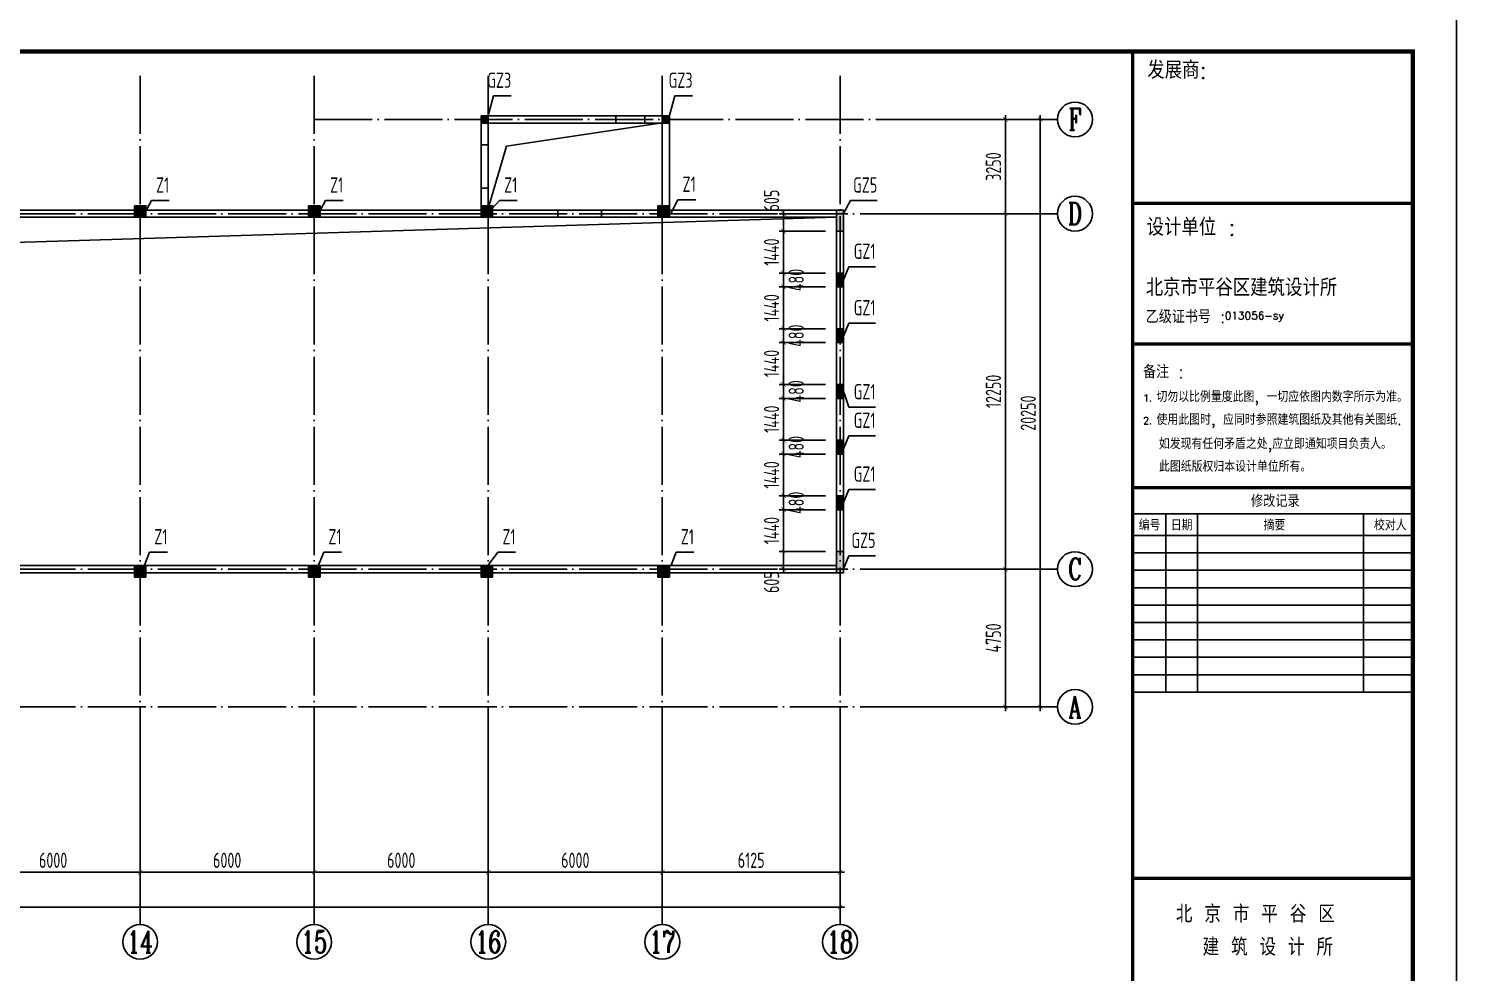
# Model space of a CAD drawing. Extents: x -159214 to 158333, y 7819 to 689505.
# Drawn here: x 109112 to 158333, y 226571 to 259106 of the extents above; entities that cross this region are included whole.
import ezdxf
from ezdxf.enums import TextEntityAlignment as Align

# ---------------------------------------------------------------- set-up
doc = ezdxf.new("R2010")
doc.units = 0
doc.header["$LTSCALE"] = 1000
doc.header["$PDMODE"] = 3
doc.linetypes.add('DASHED', pattern=[0.75, 0.5, -0.25])
doc.linetypes.add('DOTE', pattern=[2.42, 2, -0.2, 0.02, -0.2])
doc.layers.get('0').update_dxf_attribs({"linetype": 'CONTINUOUS'})
doc.layers.get('Defpoints').update_dxf_attribs({"linetype": 'CONTINUOUS'})
for name, color, linetype in [('d-一层结构平面', 4, 'CONTINUOUS'), ('d-轴线', 7, 'CONTINUOUS'), ('MOUNT', 3, 'CONTINUOUS'), ('PUB_DWGN', 7, 'CONTINUOUS'), ('PUB_TEXT', 7, 'CONTINUOUS'), ('PUB_TITLE', 4, 'CONTINUOUS'), ('邓-AXIS', 1, 'DOTE'), ('邓-AXIS_DIM', 3, 'CONTINUOUS'), ('邓-AXIS_NUM', 7, 'CONTINUOUS'), ('邓-BEAM_BR', 4, 'DASHED'), ('邓-BEAM_WA', 4, 'DASHED'), ('邓-COLU', 7, 'CONTINUOUS'), ('邓-COLU_HATCH', 8, 'CONTINUOUS'), ('邓-DIM', 3, 'CONTINUOUS'), ('邓-TEXT', 7, 'CONTINUOUS'), ('邓-WALL', 2, 'CONTINUOUS'), ('邓-WALL_BR', 2, 'CONTINUOUS')]:
    doc.layers.add(name, color=color, linetype=linetype)
doc.styles.add('-GBCBIGGBENOR', font='GBENOR.shx', dxfattribs={"bigfont": 'GBCBIG.shx'})
doc.styles.add('HZTXT', font='romans', dxfattribs={"bigfont": 'hztxt'})
doc.styles.add('title_font', font='GBENOR.shx', dxfattribs={"bigfont": 'GBCBIG.shx'})
doc.styles.add('TKHZ', font='simplex.shx', dxfattribs={"bigfont": 'hztxt.shx'})
doc.styles.add('TKHZ1', font='romant.shx', dxfattribs={"bigfont": 'hzst.shx'})
doc.styles.add('TSSD_Axis', font='complex.shx', dxfattribs={"width": 0.7, "bigfont": 'hztxt.shx'})
doc.styles.add('TSSD_Dimension', font='tssdeng.shx', dxfattribs={"width": 0.7, "bigfont": 'Hztxt.shx'})
doc.styles.add('TSSD_Label', font='tssdeng.shx', dxfattribs={"width": 0.7, "bigfont": 'Hztxt.shx'})
doc.dimstyles.new('TSSD_150_150', dxfattribs={"dimtxt": 525, "dimasz": 150, "dimexe": 150, "dimexo": 375, "dimgap": 150, "dimtad": 1, "dimdec": 0, "dimzin": 0, "dimdsep": 46, "dimtxsty": 'TSSD_Dimension', "dimblk": 'ARCHTICK', "dimblk1": 'ARCHTICK', "dimblk2": 'ARCHTICK', "dimcen": 0, "dimdle": 150, "dimclrt": 7, "dimadec": 0, "dimazin": 0, "dimtfac": 1, "dimtdec": 0, "dimtix": 1, "dimtmove": 2, "dimatfit": 3, "dimfxl": 1, "dimtolj": 1, "dimtzin": 0, "dimarcsym": 0})

# ---------------------------------------------------------------- blocks, each defined once
blk = doc.blocks.new('结构A2+0.5')
at = {"layer": 'MOUNT', "color": 5, "linetype": 'Continuous'}
for p, q in [((122457, -61436), (122457, -1487)), ((122517, -61436), (122517, -1487)), ((122517, -6708), (132150, -6708)), ((122517, -6768), (132150, -6768)), ((122517, -11559), (132150, -11559)), ((122517, -11619), (132150, -11619)), ((122517, -16508), (132150, -16508)), ((122517, -16568), (132150, -16568)), ((122517, -29976), (132150, -29976)), ((122517, -30036), (132150, -30036))]:
    blk.add_line(p, q, dxfattribs=at)
at = {"layer": 'MOUNT', "color": 4, "linetype": 'Continuous'}
for p, q in [((122517, -17436), (132150, -17436)), ((122517, -18186), (132150, -18186))]:
    blk.add_line(p, q, dxfattribs=at)
at = {"layer": 'MOUNT', "color": 3, "linetype": 'Continuous'}
for p, q in [((123632, -23586), (123632, -17436)), ((124724, -23586), (124724, -17436)), ((130451, -23586), (130451, -17436)), ((122517, -18786), (132150, -18786)), ((122517, -19386), (132150, -19386)), ((122517, -19986), (132150, -19986)), ((122517, -20586), (132150, -20586)), ((122517, -21186), (132150, -21186)), ((122517, -21786), (132150, -21786)), ((122517, -22386), (132150, -22386)), ((122517, -22986), (132150, -22986)), ((122517, -23586), (132150, -23586))]:
    blk.add_line(p, q, dxfattribs=at)
at = {"layer": 'PUB_TITLE'}
blk.add_lwpolyline([(0, -63000), (133650, -63000), (133650, 0), (0, 0)], close=True, dxfattribs=at)
at = {"layer": 'PUB_TITLE', "const_width": 150}
blk.add_lwpolyline([(3750, -61500), (132150, -61500), (132150, -1500), (3750, -1500)], close=True, dxfattribs=at)
at = {"layer": 'MOUNT', "color": 3, "style": 'TKHZ'}
for s, height, p in [('发展商:', 600, (122993, -2442)), ('设计单位 :', 600, (122971, -7856)), ('备注 :', 450, (122848, -12768)), ('切勿以比例量度此图, 一切应依图内数字所示为准。', 375, (123309, -13585)), ('1.', 240, (122848, -13569)), ('2.', 240, (122851, -14344)), ('使用此图时, 应同时参照建筑图纸及其他有关图纸.', 375, (123312, -14374)), (' 如发现有任何矛盾之处,应立即通知项目负责人。 ', 375, (123134, -15208)), (' 此图纸版权归本设计单位所有。', 375, (123140, -15990)), ('修改记录', 420, (126566, -17206)), ('编号', 375, (122698, -18014)), ('日期', 375, (123803, -18016)), ('摘要', 375, (127002, -18014)), ('校对人', 375, (130807, -18014))]:
    blk.add_text(s, height=height, dxfattribs=at).set_placement(p)
at = {"layer": 'MOUNT', "color": 2, "style": 'TKHZ'}
blk.add_text('北京市平谷区建筑设计所 ', height=600, dxfattribs=at).set_placement((122940, -9937))
at = {"layer": 'MOUNT', "color": 4}
for s, height, style, p in [('乙级证书号 :', 450, 'TKHZ', (122940, -10869)), ('013056-sy', 265.1, 'TKHZ', (125664, -10738)), ('北 京 市 平 谷 区', 600, 'TKHZ1', (123979, -31532))]:
    blk.add_text(s, height=height, dxfattribs=dict(at, style=style)).set_placement(p)
at = {"layer": 'MOUNT', "color": 4, "style": 'TKHZ1'}
blk.add_text('建 筑 设 计 所', height=600, dxfattribs=at).set_placement((127147, -32670), align=Align.CENTER)
at = {"layer": 'MOUNT', "color": 4, "style": 'HZTXT'}
blk.add_attdef('00', (130703, -60956), '', height=330, dxfattribs=at)
at = {"layer": 'PUB_DWGN', "style": 'title_font'}
for tag, height, p in [('工程名称1', 900, (127304, -45157)), ('工程名称2', 900, (127304, -46498)), ('图号', 600, (127304, -61007))]:
    blk.add_attdef(tag, text='', height=height, dxfattribs=at).set_placement(p, align=Align.CENTER)
at = {"layer": 'PUB_TEXT', "style": '-GBCBIGGBENOR'}
for tag, height, p in [('图名1', 849, (127304, -51263)), ('图名2', 849, (127373, -52205)), ('日期', 600, (124615, -58935)), ('比例', 600, (129973, -58904))]:
    blk.add_attdef(tag, text='', height=height, dxfattribs=at).set_placement(p, align=Align.CENTER)
blk = doc.blocks.new('Ts_Dk')
at = {"color": 0, "linetype": 'DASHED'}
for p, q in [((0.5, 0.5), (-0.5, 0.5)), ((-0.5, -0.5), (0.5, -0.5))]:
    blk.add_line(p, q, dxfattribs=at)
at = {"color": 0, "linetype": 'ByBlock'}
for p, q in [((-0.5, 0.5), (-0.5, -0.5)), ((0.5, -0.5), (0.5, 0.5))]:
    blk.add_line(p, q, dxfattribs=at)
at = {"color": 0, "linetype": 'ByBlock', "width": 0.7}
blk.add_attdef('DK', text='', height=0.01, dxfattribs=at).set_placement((0, 1.5), align=Align.BOTTOM_CENTER)
blk = doc.blocks.new('蛋种鸡舍一层结构')
at = {"layer": '邓-COLU_HATCH'}
for points in [[(87075, 3375), (87325, 3375), (87325, 3125), (87075, 3125)], [(93325, 3375), (93575, 3375), (93575, 3125), (93325, 3125)], [(75125, 275), (75525, 275), (75525, -125), (75125, -125)], [(81125, 275), (81525, 275), (81525, -125), (81125, -125)], [(87075, 275), (87475, 275), (87475, -125), (87075, -125)], [(93175, 275), (93575, 275), (93575, -125), (93175, -125)], [(99325, -605), (99575, -605), (99575, 125), (99325, 125)], [(99325, -605), (99575, -605), (99575, 125), (99325, 125)], [(99325, -2525), (99575, -2525), (99575, -2045), (99325, -2045)], [(99325, -2525), (99575, -2525), (99575, -2045), (99325, -2045)], [(99325, -4445), (99575, -4445), (99575, -3965), (99325, -3965)], [(99325, -4445), (99575, -4445), (99575, -3965), (99325, -3965)], [(99325, -6365), (99575, -6365), (99575, -5885), (99325, -5885)], [(99325, -6365), (99575, -6365), (99575, -5885), (99325, -5885)], [(99325, -8285), (99575, -8285), (99575, -7805), (99325, -7805)], [(99325, -8285), (99575, -8285), (99575, -7805), (99325, -7805)], [(99325, -10205), (99575, -10205), (99575, -9725), (99325, -9725)], [(99325, -10205), (99575, -10205), (99575, -9725), (99325, -9725)], [(99325, -11645), (99575, -11645), (99575, -12375), (99325, -12375)], [(99325, -11645), (99575, -11645), (99575, -12375), (99325, -12375)], [(75125, -12125), (75525, -12125), (75525, -12525), (75125, -12525)], [(81125, -12125), (81525, -12125), (81525, -12525), (81125, -12525)], [(87075, -12125), (87475, -12125), (87475, -12525), (87075, -12525)], [(93175, -12125), (93575, -12125), (93575, -12525), (93175, -12525)]]:
    blk.add_hatch(color=256, dxfattribs=at).paths.add_polyline_path(points)
at = {"layer": '邓-COLU'}
for points in [[(87075, 3375), (87325, 3375), (87325, 3125), (87075, 3125)], [(93325, 3375), (93575, 3375), (93575, 3125), (93325, 3125)], [(75125, 275), (75525, 275), (75525, -125), (75125, -125)], [(81125, 275), (81525, 275), (81525, -125), (81125, -125)], [(87075, 275), (87475, 275), (87475, -125), (87075, -125)], [(93175, 275), (93575, 275), (93575, -125), (93175, -125)], [(99325, -605), (99575, -605), (99575, 125), (99325, 125)], [(99325, -2525), (99575, -2525), (99575, -2045), (99325, -2045)], [(99325, -4445), (99575, -4445), (99575, -3965), (99325, -3965)], [(99325, -6365), (99575, -6365), (99575, -5885), (99325, -5885)], [(99325, -8285), (99575, -8285), (99575, -7805), (99325, -7805)], [(99325, -10205), (99575, -10205), (99575, -9725), (99325, -9725)], [(99325, -11645), (99575, -11645), (99575, -12375), (99325, -12375)], [(75125, -12125), (75525, -12125), (75525, -12525), (75125, -12525)], [(81125, -12125), (81525, -12125), (81525, -12525), (81125, -12525)], [(87075, -12125), (87475, -12125), (87475, -12525), (87075, -12525)], [(93175, -12125), (93575, -12125), (93575, -12525), (93175, -12525)]]:
    blk.add_lwpolyline(points, close=True, dxfattribs=at)
blk = doc.blocks.new('4.4标高墙体')
at = {"layer": '邓-TEXT'}
for points in [[(84325, -1575), (84952, 568), (90324, 1375)], [(125, -13875), (3056, -4744), (96325, -1880)]]:
    blk.add_lwpolyline(points, dxfattribs=at)
at = {"layer": '邓-WALL'}
for p, q in [((84075, 1620), (88725, 1620)), ((84075, 620), (84075, 1620)), ((88725, 1620), (88725, 1370)), ((89725, 1620), (89725, 1370)), ((89725, 1620), (90575, 1620)), ((90575, 1620), (90575, -1630)), ((84325, 1370), (88725, 1370)), ((84325, 620), (84325, 1370)), ((89725, 1370), (90325, 1370)), ((90325, 1370), (90325, -1630)), ((84075, 620), (84325, 620)), ((84075, -1630), (84075, -880)), ((84075, -880), (84325, -880)), ((84325, -1630), (84325, -880)), ((84075, -1880), (84325, -1880)), ((90575, -1880), (90325, -1880))]:
    blk.add_line(p, q, dxfattribs=at)
at = {"layer": '邓-WALL_BR'}
for p, q in [((21375, -1630), (84075, -1630)), ((21375, -1880), (84075, -1880)), ((84325, -1630), (86725, -1630)), ((84325, -1880), (86725, -1880)), ((86725, -1630), (86725, -1880)), ((88225, -1630), (88225, -1880)), ((88225, -1630), (90325, -1630)), ((88225, -1880), (90325, -1880)), ((90575, -1630), (96575, -1630)), ((90575, -1880), (96325, -1880)), ((96325, -1880), (96325, -2360)), ((96575, -1630), (96575, -2360)), ((96325, -2360), (96575, -2360)), ((96325, -13400), (96575, -13400)), ((96325, -13400), (96325, -13880)), ((96575, -13400), (96575, -14130)), ((96325, -13880), (21375, -13880)), ((96575, -14130), (21375, -14130))]:
    blk.add_line(p, q, dxfattribs=at)
at = {"layer": 'd-一层结构平面'}
blk.add_blockref('蛋种鸡舍一层结构', (-3000, -1755), dxfattribs=at)
at = {"layer": '邓-BEAM_BR', "xscale": 1500.000000007567, "yscale": 250, "zscale": 1000}
blk.add_blockref('Ts_Dk', (87475, -1755), dxfattribs=at)
at = {"layer": '邓-BEAM_BR', "xscale": 11040.05501177179, "yscale": 249.9999999998836, "zscale": 10000, "rotation": 90}
blk.add_blockref('Ts_Dk', (96450, -7880), dxfattribs=at)
at = {"layer": '邓-BEAM_WA', "xscale": 1000, "yscale": 250, "zscale": 1000}
blk.add_blockref('Ts_Dk', (89225, 1495), dxfattribs=at)
at = {"layer": '邓-BEAM_WA', "xscale": 1500.000000000058, "yscale": 250.0000000001165, "zscale": 999.9999999999416, "rotation": 90}
blk.add_blockref('Ts_Dk', (84200, -130), dxfattribs=at)
blk = doc.blocks.new('_ArchTick')
at = {"color": 0, "linetype": 'ByBlock', "const_width": 0.1}
blk.add_lwpolyline([(-0.53, -0.53), (0.53, 0.53)], dxfattribs=at)
blk = doc.blocks.new('*D106')
at = {"layer": 'Defpoints', "color": 0}
for p in [(135136, 241080), (136352, 241080), (136352, 240475)]:
    blk.add_point(p, dxfattribs=at)
at = {"layer": '邓-DIM', "color": 0, "lineweight": -2}
for p, q in [((135136, 240325), (135136, 241230)), ((135977, 241080), (134986, 241080)), ((135977, 240475), (134986, 240475))]:
    blk.add_line(p, q, dxfattribs=at)
at = {"layer": '邓-DIM', "color": 0, "lineweight": -2, "xscale": 150, "yscale": 150, "zscale": 150}
for p, rotation in [((135136, 241080), 90), ((135136, 240475), 270)]:
    blk.add_blockref('_ArchTick', p, dxfattribs=dict(at, rotation=rotation))
at = {"layer": '邓-DIM', "color": 7, "insert": (134724, 240023), "char_height": 525, "attachment_point": 5, "rotation": 90, "style": 'TSSD_Dimension'}
blk.add_mtext('\\A1;605', dxfattribs=at)
blk = doc.blocks.new('*D107')
at = {"layer": 'Defpoints', "color": 0}
for p in [(135136, 242520), (136959, 242520), (136959, 241080)]:
    blk.add_point(p, dxfattribs=at)
at = {"layer": '邓-DIM', "color": 0, "lineweight": -2}
for p, q in [((135136, 240930), (135136, 242670)), ((136584, 242520), (134986, 242520)), ((136584, 241080), (134986, 241080))]:
    blk.add_line(p, q, dxfattribs=at)
at = {"layer": '邓-DIM', "color": 0, "lineweight": -2, "xscale": 150, "yscale": 150, "zscale": 150}
for p, rotation in [((135136, 242520), 90), ((135136, 241080), 270)]:
    blk.add_blockref('_ArchTick', p, dxfattribs=dict(at, rotation=rotation))
at = {"layer": '邓-DIM', "color": 7, "insert": (134724, 241800), "char_height": 525, "attachment_point": 5, "rotation": 90, "style": 'TSSD_Dimension'}
blk.add_mtext('\\A1;1440', dxfattribs=at)
blk = doc.blocks.new('*D108')
at = {"layer": 'Defpoints', "color": 0}
for p in [(135136, 243000), (136959, 243000), (136959, 242520)]:
    blk.add_point(p, dxfattribs=at)
at = {"layer": '邓-DIM', "color": 0, "lineweight": -2}
for p, q in [((136584, 243000), (134986, 243000)), ((135136, 242370), (135136, 243150)), ((136584, 242520), (134986, 242520))]:
    blk.add_line(p, q, dxfattribs=at)
at = {"layer": '邓-DIM', "color": 0, "lineweight": -2, "xscale": 150, "yscale": 150, "zscale": 150}
for p, rotation in [((135136, 243000), 90), ((135136, 242520), 270)]:
    blk.add_blockref('_ArchTick', p, dxfattribs=dict(at, rotation=rotation))
at = {"layer": '邓-DIM', "color": 7, "insert": (135574, 242760), "char_height": 525, "attachment_point": 5, "rotation": 90, "style": 'TSSD_Dimension'}
blk.add_mtext('\\A1;480', dxfattribs=at)
blk = doc.blocks.new('*D109')
at = {"layer": 'Defpoints', "color": 0}
for p in [(135136, 244440), (136959, 244440), (136959, 243000)]:
    blk.add_point(p, dxfattribs=at)
at = {"layer": '邓-DIM', "color": 0, "lineweight": -2}
for p, q in [((136584, 244440), (134986, 244440)), ((135136, 242850), (135136, 244590)), ((136584, 243000), (134986, 243000))]:
    blk.add_line(p, q, dxfattribs=at)
at = {"layer": '邓-DIM', "color": 0, "lineweight": -2, "xscale": 150, "yscale": 150, "zscale": 150}
for p, rotation in [((135136, 244440), 90), ((135136, 243000), 270)]:
    blk.add_blockref('_ArchTick', p, dxfattribs=dict(at, rotation=rotation))
at = {"layer": '邓-DIM', "color": 7, "insert": (134724, 243720), "char_height": 525, "attachment_point": 5, "rotation": 90, "style": 'TSSD_Dimension'}
blk.add_mtext('\\A1;1440', dxfattribs=at)
blk = doc.blocks.new('*D110')
at = {"layer": 'Defpoints', "color": 0}
for p in [(135136, 244920), (136959, 244920), (136959, 244440)]:
    blk.add_point(p, dxfattribs=at)
at = {"layer": '邓-DIM', "color": 0, "lineweight": -2}
for p, q in [((136584, 244920), (134986, 244920)), ((135136, 244290), (135136, 245070)), ((136584, 244440), (134986, 244440))]:
    blk.add_line(p, q, dxfattribs=at)
at = {"layer": '邓-DIM', "color": 0, "lineweight": -2, "xscale": 150, "yscale": 150, "zscale": 150}
for p, rotation in [((135136, 244920), 90), ((135136, 244440), 270)]:
    blk.add_blockref('_ArchTick', p, dxfattribs=dict(at, rotation=rotation))
at = {"layer": '邓-DIM', "color": 7, "insert": (135574, 244680), "char_height": 525, "attachment_point": 5, "rotation": 90, "style": 'TSSD_Dimension'}
blk.add_mtext('\\A1;480', dxfattribs=at)
blk = doc.blocks.new('*D111')
at = {"layer": 'Defpoints', "color": 0}
for p in [(135136, 246360), (136959, 246360), (136959, 244920)]:
    blk.add_point(p, dxfattribs=at)
at = {"layer": '邓-DIM', "color": 0, "lineweight": -2}
for p, q in [((136584, 246360), (134986, 246360)), ((135136, 244770), (135136, 246510)), ((136584, 244920), (134986, 244920))]:
    blk.add_line(p, q, dxfattribs=at)
at = {"layer": '邓-DIM', "color": 0, "lineweight": -2, "xscale": 150, "yscale": 150, "zscale": 150}
for p, rotation in [((135136, 246360), 90), ((135136, 244920), 270)]:
    blk.add_blockref('_ArchTick', p, dxfattribs=dict(at, rotation=rotation))
at = {"layer": '邓-DIM', "color": 7, "insert": (134724, 245640), "char_height": 525, "attachment_point": 5, "rotation": 90, "style": 'TSSD_Dimension'}
blk.add_mtext('\\A1;1440', dxfattribs=at)
blk = doc.blocks.new('*D112')
at = {"layer": 'Defpoints', "color": 0}
for p in [(135136, 246840), (136959, 246840), (136959, 246360)]:
    blk.add_point(p, dxfattribs=at)
at = {"layer": '邓-DIM', "color": 0, "lineweight": -2}
for p, q in [((136584, 246840), (134986, 246840)), ((135136, 246210), (135136, 246990)), ((136584, 246360), (134986, 246360))]:
    blk.add_line(p, q, dxfattribs=at)
at = {"layer": '邓-DIM', "color": 0, "lineweight": -2, "xscale": 150, "yscale": 150, "zscale": 150}
for p, rotation in [((135136, 246840), 90), ((135136, 246360), 270)]:
    blk.add_blockref('_ArchTick', p, dxfattribs=dict(at, rotation=rotation))
at = {"layer": '邓-DIM', "color": 7, "insert": (135574, 246600), "char_height": 525, "attachment_point": 5, "rotation": 90, "style": 'TSSD_Dimension'}
blk.add_mtext('\\A1;480', dxfattribs=at)
blk = doc.blocks.new('*D113')
at = {"layer": 'Defpoints', "color": 0}
for p in [(135136, 248280), (136959, 248280), (136959, 246840)]:
    blk.add_point(p, dxfattribs=at)
at = {"layer": '邓-DIM', "color": 0, "lineweight": -2}
for p, q in [((136584, 248280), (134986, 248280)), ((135136, 246690), (135136, 248430)), ((136584, 246840), (134986, 246840))]:
    blk.add_line(p, q, dxfattribs=at)
at = {"layer": '邓-DIM', "color": 0, "lineweight": -2, "xscale": 150, "yscale": 150, "zscale": 150}
for p, rotation in [((135136, 248280), 90), ((135136, 246840), 270)]:
    blk.add_blockref('_ArchTick', p, dxfattribs=dict(at, rotation=rotation))
at = {"layer": '邓-DIM', "color": 7, "insert": (134724, 247560), "char_height": 525, "attachment_point": 5, "rotation": 90, "style": 'TSSD_Dimension'}
blk.add_mtext('\\A1;1440', dxfattribs=at)
blk = doc.blocks.new('*D114')
at = {"layer": 'Defpoints', "color": 0}
for p in [(135136, 248760), (136959, 248760), (136959, 248280)]:
    blk.add_point(p, dxfattribs=at)
at = {"layer": '邓-DIM', "color": 0, "lineweight": -2}
for p, q in [((136584, 248760), (134986, 248760)), ((135136, 248130), (135136, 248910)), ((136584, 248280), (134986, 248280))]:
    blk.add_line(p, q, dxfattribs=at)
at = {"layer": '邓-DIM', "color": 0, "lineweight": -2, "xscale": 150, "yscale": 150, "zscale": 150}
for p, rotation in [((135136, 248760), 90), ((135136, 248280), 270)]:
    blk.add_blockref('_ArchTick', p, dxfattribs=dict(at, rotation=rotation))
at = {"layer": '邓-DIM', "color": 7, "insert": (135574, 248520), "char_height": 525, "attachment_point": 5, "rotation": 90, "style": 'TSSD_Dimension'}
blk.add_mtext('\\A1;480', dxfattribs=at)
blk = doc.blocks.new('*D115')
at = {"layer": 'Defpoints', "color": 0}
for p in [(135136, 250200), (136959, 250200), (136959, 248760)]:
    blk.add_point(p, dxfattribs=at)
at = {"layer": '邓-DIM', "color": 0, "lineweight": -2}
for p, q in [((136584, 250200), (134986, 250200)), ((135136, 248610), (135136, 250350)), ((136584, 248760), (134986, 248760))]:
    blk.add_line(p, q, dxfattribs=at)
at = {"layer": '邓-DIM', "color": 0, "lineweight": -2, "xscale": 150, "yscale": 150, "zscale": 150}
for p, rotation in [((135136, 250200), 90), ((135136, 248760), 270)]:
    blk.add_blockref('_ArchTick', p, dxfattribs=dict(at, rotation=rotation))
at = {"layer": '邓-DIM', "color": 7, "insert": (134724, 249480), "char_height": 525, "attachment_point": 5, "rotation": 90, "style": 'TSSD_Dimension'}
blk.add_mtext('\\A1;1440', dxfattribs=at)
blk = doc.blocks.new('*D116')
at = {"layer": 'Defpoints', "color": 0}
for p in [(135136, 250680), (136959, 250680), (136959, 250200)]:
    blk.add_point(p, dxfattribs=at)
at = {"layer": '邓-DIM', "color": 0, "lineweight": -2}
for p, q in [((136584, 250680), (134986, 250680)), ((135136, 250050), (135136, 250830)), ((136584, 250200), (134986, 250200))]:
    blk.add_line(p, q, dxfattribs=at)
at = {"layer": '邓-DIM', "color": 0, "lineweight": -2, "xscale": 150, "yscale": 150, "zscale": 150}
for p, rotation in [((135136, 250680), 90), ((135136, 250200), 270)]:
    blk.add_blockref('_ArchTick', p, dxfattribs=dict(at, rotation=rotation))
at = {"layer": '邓-DIM', "color": 7, "insert": (135574, 250440), "char_height": 525, "attachment_point": 5, "rotation": 90, "style": 'TSSD_Dimension'}
blk.add_mtext('\\A1;480', dxfattribs=at)
blk = doc.blocks.new('*D117')
at = {"layer": 'Defpoints', "color": 0}
for p in [(135136, 252120), (136959, 252120), (136959, 250680)]:
    blk.add_point(p, dxfattribs=at)
at = {"layer": '邓-DIM', "color": 0, "lineweight": -2}
for p, q in [((136584, 252120), (134986, 252120)), ((135136, 250530), (135136, 252270)), ((136584, 250680), (134986, 250680))]:
    blk.add_line(p, q, dxfattribs=at)
at = {"layer": '邓-DIM', "color": 0, "lineweight": -2, "xscale": 150, "yscale": 150, "zscale": 150}
for p, rotation in [((135136, 252120), 90), ((135136, 250680), 270)]:
    blk.add_blockref('_ArchTick', p, dxfattribs=dict(at, rotation=rotation))
at = {"layer": '邓-DIM', "color": 7, "insert": (134724, 251400), "char_height": 525, "attachment_point": 5, "rotation": 90, "style": 'TSSD_Dimension'}
blk.add_mtext('\\A1;1440', dxfattribs=at)
blk = doc.blocks.new('*D101')
at = {"layer": 'Defpoints', "color": 0}
for p in [(135136, 252725), (136959, 252725), (136959, 252120)]:
    blk.add_point(p, dxfattribs=at)
at = {"layer": '邓-DIM', "color": 0, "lineweight": -2}
for p, q in [((136584, 252725), (134986, 252725)), ((135136, 251970), (135136, 252875)), ((136584, 252120), (134986, 252120))]:
    blk.add_line(p, q, dxfattribs=at)
at = {"layer": '邓-DIM', "color": 0, "lineweight": -2, "xscale": 150, "yscale": 150, "zscale": 150}
for p, rotation in [((135136, 252725), 90), ((135136, 252120), 270)]:
    blk.add_blockref('_ArchTick', p, dxfattribs=dict(at, rotation=rotation))
at = {"layer": '邓-DIM', "color": 7, "insert": (134724, 253176), "char_height": 525, "attachment_point": 5, "rotation": 90, "style": 'TSSD_Dimension'}
blk.add_mtext('\\A1;605', dxfattribs=at)
blk = doc.blocks.new('ts_axno')
at = {"color": 0, "linetype": 'ByBlock', "lineweight": -2}
blk.add_circle((0, 0), 0.5, dxfattribs=at)
at = {"color": 0, "linetype": 'ByBlock', "lineweight": -2, "style": 'TSSD_Axis', "width": 0.7}
blk.add_attdef('A', text='', height=0.6, dxfattribs=at).set_placement((0, 0), align=Align.MIDDLE_CENTER)
blk = doc.blocks.new('*D142')
at = {"layer": 'Defpoints', "color": 0}
for p in [(69325, -18500), (75325, -18500), (75325, -22700)]:
    blk.add_point(p, dxfattribs=at)
at = {"layer": '邓-AXIS_DIM', "color": 0, "lineweight": -2}
for p, q in [((69325, -18875), (69325, -22850)), ((75325, -18875), (75325, -22850)), ((69175, -22700), (75475, -22700))]:
    blk.add_line(p, q, dxfattribs=at)
at = {"layer": '邓-AXIS_DIM', "color": 0, "lineweight": -2, "xscale": 150, "yscale": 150, "zscale": 150, "rotation": 180}
blk.add_blockref('_ArchTick', (69325, -22700), dxfattribs=at)
at = {"layer": '邓-AXIS_DIM', "color": 0, "lineweight": -2, "xscale": 150, "yscale": 150, "zscale": 150}
blk.add_blockref('_ArchTick', (75325, -22700), dxfattribs=at)
at = {"layer": '邓-AXIS_DIM', "color": 7, "insert": (72325, -22287.5), "char_height": 525, "attachment_point": 5, "style": 'TSSD_Dimension'}
blk.add_mtext('\\A1;6000', dxfattribs=at)
blk = doc.blocks.new('*D143')
at = {"layer": 'Defpoints', "color": 0}
for p in [(75325, -18500), (81325, -18500), (81325, -22700)]:
    blk.add_point(p, dxfattribs=at)
at = {"layer": '邓-AXIS_DIM', "color": 0, "lineweight": -2}
for p, q in [((75325, -18875), (75325, -22850)), ((81325, -18875), (81325, -22850)), ((75175, -22700), (81475, -22700))]:
    blk.add_line(p, q, dxfattribs=at)
at = {"layer": '邓-AXIS_DIM', "color": 0, "lineweight": -2, "xscale": 150, "yscale": 150, "zscale": 150, "rotation": 180}
blk.add_blockref('_ArchTick', (75325, -22700), dxfattribs=at)
at = {"layer": '邓-AXIS_DIM', "color": 0, "lineweight": -2, "xscale": 150, "yscale": 150, "zscale": 150}
blk.add_blockref('_ArchTick', (81325, -22700), dxfattribs=at)
at = {"layer": '邓-AXIS_DIM', "color": 7, "insert": (78325, -22287.5), "char_height": 525, "attachment_point": 5, "style": 'TSSD_Dimension'}
blk.add_mtext('\\A1;6000', dxfattribs=at)
blk = doc.blocks.new('*D144')
at = {"layer": 'Defpoints', "color": 0}
for p in [(81325, -18500), (87325, -18500), (87325, -22700)]:
    blk.add_point(p, dxfattribs=at)
at = {"layer": '邓-AXIS_DIM', "color": 0, "lineweight": -2}
for p, q in [((81325, -18875), (81325, -22850)), ((87325, -18875), (87325, -22850)), ((81175, -22700), (87475, -22700))]:
    blk.add_line(p, q, dxfattribs=at)
at = {"layer": '邓-AXIS_DIM', "color": 0, "lineweight": -2, "xscale": 150, "yscale": 150, "zscale": 150, "rotation": 180}
blk.add_blockref('_ArchTick', (81325, -22700), dxfattribs=at)
at = {"layer": '邓-AXIS_DIM', "color": 0, "lineweight": -2, "xscale": 150, "yscale": 150, "zscale": 150}
blk.add_blockref('_ArchTick', (87325, -22700), dxfattribs=at)
at = {"layer": '邓-AXIS_DIM', "color": 7, "insert": (84325, -22287.5), "char_height": 525, "attachment_point": 5, "style": 'TSSD_Dimension'}
blk.add_mtext('\\A1;6000', dxfattribs=at)
blk = doc.blocks.new('*D145')
at = {"layer": 'Defpoints', "color": 0}
for p in [(87325, -18500), (93325, -18500), (93325, -22700)]:
    blk.add_point(p, dxfattribs=at)
at = {"layer": '邓-AXIS_DIM', "color": 0, "lineweight": -2}
for p, q in [((87325, -18875), (87325, -22850)), ((93325, -18875), (93325, -22850)), ((87175, -22700), (93475, -22700))]:
    blk.add_line(p, q, dxfattribs=at)
at = {"layer": '邓-AXIS_DIM', "color": 0, "lineweight": -2, "xscale": 150, "yscale": 150, "zscale": 150, "rotation": 180}
blk.add_blockref('_ArchTick', (87325, -22700), dxfattribs=at)
at = {"layer": '邓-AXIS_DIM', "color": 0, "lineweight": -2, "xscale": 150, "yscale": 150, "zscale": 150}
blk.add_blockref('_ArchTick', (93325, -22700), dxfattribs=at)
at = {"layer": '邓-AXIS_DIM', "color": 7, "insert": (90325, -22287.5), "char_height": 525, "attachment_point": 5, "style": 'TSSD_Dimension'}
blk.add_mtext('\\A1;6000', dxfattribs=at)
blk = doc.blocks.new('*D146')
at = {"layer": 'Defpoints', "color": 0}
for p in [(93325, -18500), (99450, -18500), (99450, -22700)]:
    blk.add_point(p, dxfattribs=at)
at = {"layer": '邓-AXIS_DIM', "color": 0, "lineweight": -2}
for p, q in [((93325, -18875), (93325, -22850)), ((99450, -18875), (99450, -22850)), ((93175, -22700), (99600, -22700))]:
    blk.add_line(p, q, dxfattribs=at)
at = {"layer": '邓-AXIS_DIM', "color": 0, "lineweight": -2, "xscale": 150, "yscale": 150, "zscale": 150, "rotation": 180}
blk.add_blockref('_ArchTick', (93325, -22700), dxfattribs=at)
at = {"layer": '邓-AXIS_DIM', "color": 0, "lineweight": -2, "xscale": 150, "yscale": 150, "zscale": 150}
blk.add_blockref('_ArchTick', (99450, -22700), dxfattribs=at)
at = {"layer": '邓-AXIS_DIM', "color": 7, "insert": (96387.5, -22287.5), "char_height": 525, "attachment_point": 5, "style": 'TSSD_Dimension'}
blk.add_mtext('\\A1;6125', dxfattribs=at)
blk = doc.blocks.new('*D147')
at = {"layer": 'Defpoints', "color": 0}
for p in [(0, -18500), (99450, -18500), (99450, -23900)]:
    blk.add_point(p, dxfattribs=at)
at = {"layer": '邓-AXIS_DIM', "color": 0, "lineweight": -2}
for p, q in [((0, -18875), (0, -24050)), ((99450, -18875), (99450, -24050)), ((-150, -23900), (99600, -23900))]:
    blk.add_line(p, q, dxfattribs=at)
at = {"layer": '邓-AXIS_DIM', "color": 0, "lineweight": -2, "xscale": 150, "yscale": 150, "zscale": 150, "rotation": 180}
blk.add_blockref('_ArchTick', (0, -23900), dxfattribs=at)
at = {"layer": '邓-AXIS_DIM', "color": 0, "lineweight": -2, "xscale": 150, "yscale": 150, "zscale": 150}
blk.add_blockref('_ArchTick', (99450, -23900), dxfattribs=at)
at = {"layer": '邓-AXIS_DIM', "color": 7, "insert": (49725, -23487.5), "char_height": 525, "attachment_point": 5, "style": 'TSSD_Dimension'}
blk.add_mtext('\\A1;99450', dxfattribs=at)
blk = doc.blocks.new('*D161')
at = {"layer": 'Defpoints', "color": 0}
for p in [(100950, -12250), (105150, -12250), (100871, -17000)]:
    blk.add_point(p, dxfattribs=at)
at = {"layer": '邓-AXIS_DIM', "color": 0, "lineweight": -2}
for p, q in [((101325, -12250), (105300, -12250)), ((105150, -17150), (105150, -12100)), ((101246, -17000), (105300, -17000))]:
    blk.add_line(p, q, dxfattribs=at)
at = {"layer": '邓-AXIS_DIM', "color": 0, "lineweight": -2, "xscale": 150, "yscale": 150, "zscale": 150}
for p, rotation in [((105150, -12250), 90), ((105150, -17000), 270)]:
    blk.add_blockref('_ArchTick', p, dxfattribs=dict(at, rotation=rotation))
at = {"layer": '邓-AXIS_DIM', "color": 7, "insert": (104738, -14625), "char_height": 525, "attachment_point": 5, "rotation": 90, "style": 'TSSD_Dimension'}
blk.add_mtext('\\A1;4750', dxfattribs=at)
blk = doc.blocks.new('*D162')
at = {"layer": 'Defpoints', "color": 0}
for p in [(100950, 0), (105150, 0), (100950, -12250)]:
    blk.add_point(p, dxfattribs=at)
at = {"layer": '邓-AXIS_DIM', "color": 0, "lineweight": -2}
for p, q in [((105150, -12400), (105150, 150)), ((101325, 0), (105300, 0)), ((101325, -12250), (105300, -12250))]:
    blk.add_line(p, q, dxfattribs=at)
at = {"layer": '邓-AXIS_DIM', "color": 0, "lineweight": -2, "xscale": 150, "yscale": 150, "zscale": 150}
for p, rotation in [((105150, 0), 90), ((105150, -12250), 270)]:
    blk.add_blockref('_ArchTick', p, dxfattribs=dict(at, rotation=rotation))
at = {"layer": '邓-AXIS_DIM', "color": 7, "insert": (104737.5, -6125), "char_height": 525, "attachment_point": 5, "rotation": 90, "style": 'TSSD_Dimension'}
blk.add_mtext('\\A1;12250', dxfattribs=at)
blk = doc.blocks.new('*D163')
at = {"layer": 'Defpoints', "color": 0}
for p in [(100950, 3250), (105150, 3250), (100950, 0)]:
    blk.add_point(p, dxfattribs=at)
at = {"layer": '邓-AXIS_DIM', "color": 0, "lineweight": -2}
for p, q in [((101325, 3250), (105300, 3250)), ((105150, -150), (105150, 3400)), ((101325, 0), (105300, 0))]:
    blk.add_line(p, q, dxfattribs=at)
at = {"layer": '邓-AXIS_DIM', "color": 0, "lineweight": -2, "xscale": 150, "yscale": 150, "zscale": 150}
for p, rotation in [((105150, 3250), 90), ((105150, 0), 270)]:
    blk.add_blockref('_ArchTick', p, dxfattribs=dict(at, rotation=rotation))
at = {"layer": '邓-AXIS_DIM', "color": 7, "insert": (104737.5, 1625), "char_height": 525, "attachment_point": 5, "rotation": 90, "style": 'TSSD_Dimension'}
blk.add_mtext('\\A1;3250', dxfattribs=at)
blk = doc.blocks.new('*D164')
at = {"layer": 'Defpoints', "color": 0}
for p in [(100950, 3250), (106350, 3250), (100950, -17000)]:
    blk.add_point(p, dxfattribs=at)
at = {"layer": '邓-AXIS_DIM', "color": 0, "lineweight": -2}
for p, q in [((101325, 3250), (106500, 3250)), ((106350, -17150), (106350, 3400)), ((101325, -17000), (106500, -17000))]:
    blk.add_line(p, q, dxfattribs=at)
at = {"layer": '邓-AXIS_DIM', "color": 0, "lineweight": -2, "xscale": 150, "yscale": 150, "zscale": 150}
for p, rotation in [((106350, 3250), 90), ((106350, -17000), 270)]:
    blk.add_blockref('_ArchTick', p, dxfattribs=dict(at, rotation=rotation))
at = {"layer": '邓-AXIS_DIM', "color": 7, "insert": (105937.5, -6875), "char_height": 525, "attachment_point": 5, "rotation": 90, "style": 'TSSD_Dimension'}
blk.add_mtext('\\A1;20250', dxfattribs=at)
blk = doc.blocks.new('办公附属轴线')
at = {"layer": '邓-AXIS'}
for p, q in [((75325, 4750, 0), (75325, -18500, 0)), ((81325, 4750, 0), (81325, -18500, 0)), ((87325, 4750, 0), (87325, -18500, 0)), ((93325, 4750, 0), (93325, -18500, 0)), ((99450, 4750, 0), (99450, -18500, 0)), ((81325, 3250), (100950, 3250)), ((-1500, 0), (100950, 0)), ((-1500, -12250), (100950, -12250)), ((-1500, -17000), (100950, -17000))]:
    blk.add_line(p, q, dxfattribs=at)
at = {"layer": '邓-AXIS_NUM'}
for p, q in [((100950, 3250), (106950, 3250)), ((100950, 0), (106950, 0)), ((100950, -12250), (106950, -12250)), ((100950, -17000), (106950, -17000)), ((75325, -18500), (75325, -24500)), ((81325, -18500), (81325, -24500)), ((87325, -18500), (87325, -24500)), ((93325, -18500), (93325, -24500)), ((99450, -18500), (99450, -24500))]:
    blk.add_line(p, q, dxfattribs=at)
ref = blk.add_blockref('ts_axno', (107550, 3250), dxfattribs=dict(at, xscale=1200, yscale=1200, zscale=1200))
ref.add_attrib('F', 'F', dxfattribs={"height": 750, "style": 'TSSD_Axis', "width": 0.7}).set_placement((107550, 3250), align=Align.MIDDLE_CENTER)
ref = blk.add_blockref('ts_axno', (107550, 0), dxfattribs=dict(at, xscale=1200, yscale=1200, zscale=1200))
ref.add_attrib('D', 'D', dxfattribs={"height": 750, "style": 'TSSD_Axis', "width": 0.7}).set_placement((107550, 0), align=Align.MIDDLE_CENTER)
ref = blk.add_blockref('ts_axno', (107550, -12250), dxfattribs=dict(at, xscale=1200, yscale=1200, zscale=1200))
ref.add_attrib('C', 'C', dxfattribs={"height": 750, "style": 'TSSD_Axis', "width": 0.7}).set_placement((107550, -12250), align=Align.MIDDLE_CENTER)
ref = blk.add_blockref('ts_axno', (107550, -17000), dxfattribs=dict(at, xscale=1200, yscale=1200, zscale=1200))
ref.add_attrib('A', 'A', dxfattribs={"height": 750, "style": 'TSSD_Axis', "width": 0.7}).set_placement((107550, -17000), align=Align.MIDDLE_CENTER)
ref = blk.add_blockref('ts_axno', (75325, -25100), dxfattribs=dict(at, xscale=1200, yscale=1200, zscale=1200))
ref.add_attrib('14', '14', dxfattribs={"height": 750, "style": 'TSSD_Axis', "width": 0.7}).set_placement((75325, -25100), align=Align.MIDDLE_CENTER)
ref = blk.add_blockref('ts_axno', (81325, -25100), dxfattribs=dict(at, xscale=1200, yscale=1200, zscale=1200))
ref.add_attrib('15', '15', dxfattribs={"height": 750, "style": 'TSSD_Axis', "width": 0.7}).set_placement((81325, -25100), align=Align.MIDDLE_CENTER)
ref = blk.add_blockref('ts_axno', (87325, -25100), dxfattribs=dict(at, xscale=1200, yscale=1200, zscale=1200))
ref.add_attrib('16', '16', dxfattribs={"height": 750, "style": 'TSSD_Axis', "width": 0.7}).set_placement((87325, -25100), align=Align.MIDDLE_CENTER)
ref = blk.add_blockref('ts_axno', (93325, -25100), dxfattribs=dict(at, xscale=1200, yscale=1200, zscale=1200))
ref.add_attrib('17', '17', dxfattribs={"height": 750, "style": 'TSSD_Axis', "width": 0.7}).set_placement((93325, -25100), align=Align.MIDDLE_CENTER)
ref = blk.add_blockref('ts_axno', (99450, -25100), dxfattribs=dict(at, xscale=1200, yscale=1200, zscale=1200))
ref.add_attrib('18', '18', dxfattribs={"height": 750, "style": 'TSSD_Axis', "width": 0.7}).set_placement((99450, -25100), align=Align.MIDDLE_CENTER)
at = {"layer": '邓-AXIS_DIM'}
for base, p1, p2, angle, picture, middle in [((105150, 3250), (100950, 0), (100950, 3250), 270, '*D163', (104737.5, 1625)), ((106350, 3250), (100950, -17000), (100950, 3250), 270, '*D164', (105937.5, -6875)), ((105150, 0), (100950, -12250), (100950, 0), 270, '*D162', (104737.5, -6125)), ((105150, -12250), (100871.2, -17000), (100950, -12250), 270, '*D161', (104737.5, -14625)), ((99450, -23900), (0, -18500), (99450, -18500), 180, '*D147', (49725, -23487.5)), ((75325, -22700), (69325, -18500), (75325, -18500), 180, '*D142', (72325, -22287.5)), ((81325, -22700), (75325, -18500), (81325, -18500), 180, '*D143', (78325, -22287.5)), ((87325, -22700), (81325, -18500), (87325, -18500), 180, '*D144', (84325, -22287.5)), ((93325, -22700), (87325, -18500), (93325, -18500), 180, '*D145', (90325, -22287.5)), ((99450, -22700), (93325, -18500), (99450, -18500), 180, '*D146', (96387.5, -22287.5))]:
    dim = blk.add_linear_dim(base=base, p1=p1, p2=p2, angle=angle, dimstyle='TSSD_150_150', dxfattribs=at)
    dim.commit()
    dim.dimension.update_dxf_attribs({"geometry": picture, "text_midpoint": middle})

msp = doc.modelspace()

# ---------------------------------------------------------------- linework, layer by layer
at = {"layer": '邓-TEXT'}
for p, q in [((125134.1, 256792.3), (124958.1, 256104.6)), ((125134.1, 256792.3), (125748.9, 256792.3)), ((131384.7, 256792.3), (131208.7, 256104.6)), ((131384.7, 256792.3), (131999.5, 256792.3)), ((113344.8, 253181.6), (113108.7, 252729.6)), ((113344.8, 253181.6), (113959.6, 253181.6)), ((119344.8, 253181.6), (119108.7, 252729.6)), ((119344.8, 253181.6), (119959.6, 253181.6)), ((125344.8, 253181.6), (124958.7, 252754.6)), ((125344.8, 253181.6), (125959.6, 253181.6)), ((131494.8, 253206.6), (131258.7, 252754.6)), ((131494.8, 253206.6), (132109.6, 253206.6)), ((137444.8, 253181.6), (137208.7, 252729.6)), ((137444.8, 253181.6), (138367, 253181.6)), ((137384.7, 250896.6), (137208.7, 250444.6)), ((137384.7, 250896.6), (138306.9, 250896.6)), ((137384.7, 248952.8), (137208.7, 248500.9)), ((137384.7, 248952.8), (138306.9, 248952.8)), ((137384.7, 246056.1), (137208.7, 246604.6)), ((137384.7, 246056.1), (138306.9, 246056.1)), ((137384.7, 245071.3), (137208.7, 244619.3)), ((137384.7, 245071.3), (138306.9, 245071.3)), ((137384.7, 243216.5), (137208.7, 242764.6)), ((137384.7, 243216.5), (138306.9, 243216.5)), ((113284.7, 241056.6, 0), (113108.7, 240604.6, 0)), ((113284.7, 241056.6, 0), (113899.5, 241056.6, 0)), ((119284.7, 241056.6, 0), (119108.7, 240604.6, 0)), ((119284.7, 241056.6, 0), (119899.5, 241056.6, 0)), ((125284.7, 241056.6, 0), (124958.7, 240604.6)), ((125284.7, 241056.6, 0), (125899.5, 241056.6, 0)), ((131434.7, 241056.6, 0), (131258.7, 240604.6, 0)), ((131434.7, 241056.6, 0), (132049.5, 241056.6, 0)), ((137384.7, 240931.6), (137208.7, 240479.6)), ((137384.7, 240931.6), (138306.9, 240931.6))]:
    msp.add_line(p, q, dxfattribs=at)

# ---------------------------------------------------------------- block references
at = {"layer": 'd-轴线'}
msp.add_blockref('办公附属轴线', (37633.7, 252724.6), dxfattribs=at)
at = {"layer": '邓-DIM'}
for name, p in [('结构A2+0.5', (24682.6, 259818.8)), ('4.4标高墙体', (40633.7, 254479.6))]:
    msp.add_blockref(name, p, dxfattribs=at)

# ---------------------------------------------------------------- texts
at = {"layer": '邓-TEXT', "style": 'TSSD_Label', "width": 0.7}
for s, p in [('GZ3', (125748.9, 256904.8)), ('GZ3', (131999.5, 256904.8)), ('Z1', (132109.6, 253319.1)), ('Z1', (113959.6, 253294.1)), ('Z1', (119959.6, 253294.1)), ('Z1', (125959.6, 253294.1)), ('GZ5', (138367, 253294.1)), ('GZ1', (138306.9, 251009.1)), ('GZ1', (138306.9, 249065.3)), ('GZ1', (138306.9, 246168.6)), ('GZ1', (138306.9, 245183.8)), ('GZ1', (138306.9, 243329)), ('Z1', (113899.5, 241169.1, 0)), ('Z1', (119899.5, 241169.1, 0)), ('Z1', (125899.5, 241169.1, 0)), ('Z1', (132049.5, 241169.1, 0)), ('GZ5', (138306.9, 241044.1))]:
    msp.add_text(s, height=525, dxfattribs=at).set_placement(p, align=Align.BOTTOM_RIGHT)

# ---------------------------------------------------------------- dimensions: what is measured, and where the dimension line sits
at = {"layer": '邓-DIM'}
for base, p1, p2, picture, middle in [((135136.4, 252724.6), (136958.7, 252119.6), (136958.7, 252724.6), '*D101', (134723.9, 253176.3)), ((135136.4, 250679.6), (136958.7, 250199.6), (136958.7, 250679.6), '*D116', (135573.9, 250439.6)), ((135136.4, 248759.6), (136958.7, 248279.6), (136958.7, 248759.6), '*D114', (135573.9, 248519.6)), ((135136.4, 246839.6), (136958.7, 246359.6), (136958.7, 246839.6), '*D112', (135573.9, 246599.6)), ((135136.4, 244919.6), (136958.7, 244439.6), (136958.7, 244919.6), '*D110', (135573.9, 244679.6)), ((135136.4, 242999.6), (136958.7, 242519.6), (136958.7, 242999.6), '*D108', (135573.9, 242759.6)), ((135136.4, 241079.6), (136352.1, 240474.6), (136352.1, 241079.6), '*D106', (134723.9, 240023))]:
    dim = msp.add_linear_dim(base=base, p1=p1, p2=p2, angle=90, dimstyle='TSSD_150_150', dxfattribs=at)
    dim.commit()
    dim.dimension.update_dxf_attribs({"geometry": picture, "text_midpoint": middle, "dimtype": 160})
for base, p1, p2, picture, middle in [((135136.4, 252119.6), (136958.7, 250679.6), (136958.7, 252119.6), '*D117', (134723.9, 251399.6)), ((135136.4, 250199.6), (136958.7, 248759.6), (136958.7, 250199.6), '*D115', (134723.9, 249479.6)), ((135136.4, 248279.6), (136958.7, 246839.6), (136958.7, 248279.6), '*D113', (134723.9, 247559.6)), ((135136.4, 246359.6), (136958.7, 244919.6), (136958.7, 246359.6), '*D111', (134723.9, 245639.6)), ((135136.4, 244439.6), (136958.7, 242999.6), (136958.7, 244439.6), '*D109', (134723.9, 243719.6)), ((135136.4, 242519.6), (136958.7, 241079.6), (136958.7, 242519.6), '*D107', (134723.9, 241799.6))]:
    dim = msp.add_linear_dim(base=base, p1=p1, p2=p2, angle=90, dimstyle='TSSD_150_150', dxfattribs=at)
    dim.commit()
    dim.dimension.update_dxf_attribs({"geometry": picture, "text_midpoint": middle})

doc.saveas('drawing.dxf')
